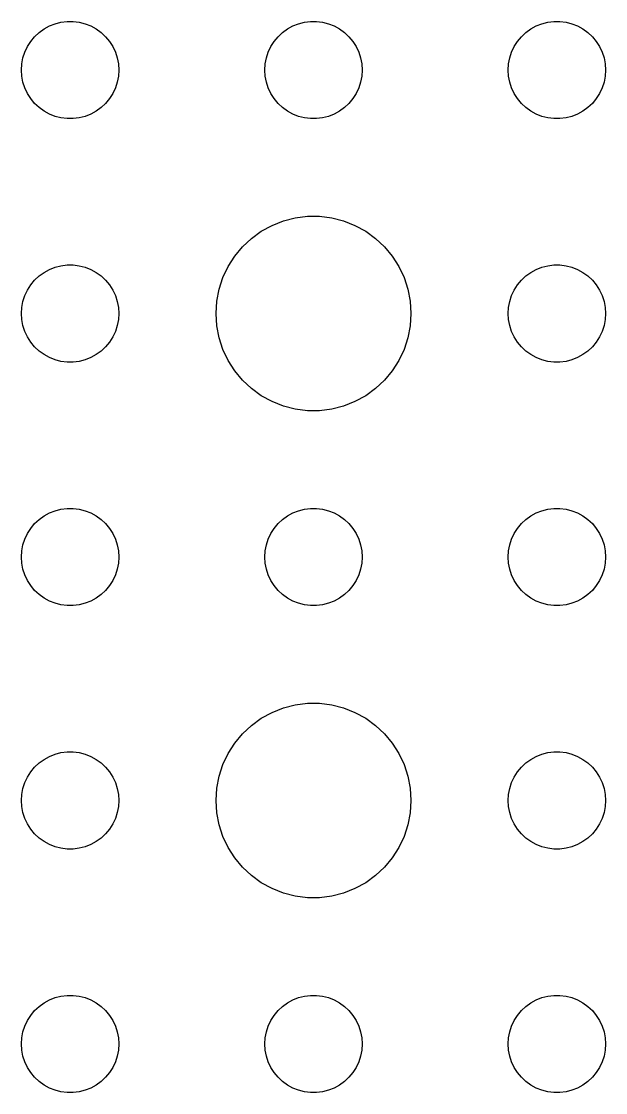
# Model space of a CAD drawing. Header units: metres. Extents: x -150 to 150, y -149 to 149.
# Drawn here: x -1.5 to 16.5, y 73.5 to 106.5 of the extents above; entities that cross this region are included whole.
import ezdxf

# ---------------------------------------------------------------- set-up
doc = ezdxf.new("R2010")
doc.units = ezdxf.units.M

msp = doc.modelspace()

# ---------------------------------------------------------------- linework, layer by layer
for p, q in [((-0.95613, 106.156), (-0.80373, 106.266)), ((-0.80373, 106.266), (-0.63866, 106.357)), ((-0.63866, 106.357), (-0.46352, 106.427)), ((-0.46352, 106.427), (-0.28107, 106.473)), ((-0.28107, 106.473), (-0.09418, 106.497)), ((-0.09418, 106.497), (0.09418, 106.497)), ((0.09418, 106.497), (0.28107, 106.473)), ((0.28107, 106.473), (0.46352, 106.427)), ((0.46352, 106.427), (0.63866, 106.357)), ((0.63866, 106.357), (0.80373, 106.266)), ((0.80373, 106.266), (0.95613, 106.156)), ((6.54385, 106.156), (6.69626, 106.266)), ((6.69626, 106.266), (6.86133, 106.357)), ((6.86133, 106.357), (7.03647, 106.427)), ((7.03647, 106.427), (7.21892, 106.473)), ((7.21892, 106.473), (7.40581, 106.497)), ((7.40581, 106.497), (7.59418, 106.497)), ((7.59418, 106.497), (7.78107, 106.473)), ((7.78107, 106.473), (7.96352, 106.427)), ((7.96352, 106.427), (8.13866, 106.357)), ((8.13866, 106.357), (8.30373, 106.266)), ((8.30373, 106.266), (8.45613, 106.156)), ((14.0439, 106.156), (14.1963, 106.266)), ((14.1963, 106.266), (14.3613, 106.357)), ((14.3613, 106.357), (14.5365, 106.427)), ((14.5365, 106.427), (14.7189, 106.473)), ((14.7189, 106.473), (14.9058, 106.497)), ((14.9058, 106.497), (15.0942, 106.497)), ((15.0942, 106.497), (15.2811, 106.473)), ((15.2811, 106.473), (15.4635, 106.427)), ((15.4635, 106.427), (15.6387, 106.357)), ((15.6387, 106.357), (15.8037, 106.266)), ((15.8037, 106.266), (15.9561, 106.156)), ((-1.21352, 105.882), (-1.09344, 106.027)), ((-1.09344, 106.027), (-0.95613, 106.156)), ((0.95613, 106.156), (1.09344, 106.027)), ((1.09344, 106.027), (1.21352, 105.882)), ((6.28647, 105.882), (6.40654, 106.027)), ((6.40654, 106.027), (6.54385, 106.156)), ((8.45613, 106.156), (8.59344, 106.027)), ((8.59344, 106.027), (8.71352, 105.882)), ((13.7865, 105.882), (13.9065, 106.027)), ((13.9065, 106.027), (14.0439, 106.156)), ((15.9561, 106.156), (16.0934, 106.027)), ((16.0934, 106.027), (16.2135, 105.882)), ((-1.39465, 105.552), (-1.31445, 105.723)), ((-1.31445, 105.723), (-1.21352, 105.882)), ((1.21352, 105.882), (1.31445, 105.723)), ((1.31445, 105.723), (1.39465, 105.552)), ((6.10533, 105.552), (6.18553, 105.723)), ((6.18553, 105.723), (6.28647, 105.882)), ((8.71352, 105.882), (8.81445, 105.723)), ((8.81445, 105.723), (8.89465, 105.552)), ((13.6053, 105.552), (13.6855, 105.723)), ((13.6855, 105.723), (13.7865, 105.882)), ((16.2135, 105.882), (16.3145, 105.723)), ((16.3145, 105.723), (16.3947, 105.552)), ((-1.48816, 105.188), (-1.45287, 105.373)), ((-1.45287, 105.373), (-1.39465, 105.552)), ((1.39465, 105.552), (1.45287, 105.373)), ((1.45287, 105.373), (1.48816, 105.188)), ((6.01183, 105.188), (6.04712, 105.373)), ((6.04712, 105.373), (6.10533, 105.552)), ((8.89465, 105.552), (8.95287, 105.373)), ((8.95287, 105.373), (8.98816, 105.188)), ((13.5118, 105.188), (13.5471, 105.373)), ((13.5471, 105.373), (13.6053, 105.552)), ((16.3947, 105.552), (16.4529, 105.373)), ((16.4529, 105.373), (16.4882, 105.188)), ((-1.5, 105), (-1.48816, 105.188)), ((-1.48816, 104.812), (-1.5, 105)), ((1.48816, 105.188), (1.5, 105)), ((1.5, 105), (1.48816, 104.812)), ((6, 105), (6.01183, 105.188)), ((6.01183, 104.812), (6, 105)), ((8.98816, 105.188), (9, 105)), ((9, 105), (8.98816, 104.812)), ((13.5, 105), (13.5118, 105.188)), ((13.5118, 104.812), (13.5, 105)), ((16.4882, 105.188), (16.5, 105)), ((16.5, 105), (16.4882, 104.812)), ((-1.45287, 104.627), (-1.48816, 104.812)), ((-1.39465, 104.448), (-1.45287, 104.627)), ((1.45287, 104.627), (1.39465, 104.448)), ((1.48816, 104.812), (1.45287, 104.627)), ((6.04712, 104.627), (6.01183, 104.812)), ((6.10533, 104.448), (6.04712, 104.627)), ((8.95287, 104.627), (8.89465, 104.448)), ((8.98816, 104.812), (8.95287, 104.627)), ((13.5471, 104.627), (13.5118, 104.812)), ((13.6053, 104.448), (13.5471, 104.627)), ((16.4529, 104.627), (16.3947, 104.448)), ((16.4882, 104.812), (16.4529, 104.627)), ((-1.31445, 104.277), (-1.39465, 104.448)), ((-1.21352, 104.118), (-1.31445, 104.277)), ((1.31445, 104.277), (1.21352, 104.118)), ((1.39465, 104.448), (1.31445, 104.277)), ((6.18553, 104.277), (6.10533, 104.448)), ((6.28647, 104.118), (6.18553, 104.277)), ((8.81445, 104.277), (8.71352, 104.118)), ((8.89465, 104.448), (8.81445, 104.277)), ((13.6855, 104.277), (13.6053, 104.448)), ((13.7865, 104.118), (13.6855, 104.277)), ((16.3145, 104.277), (16.2135, 104.118)), ((16.3947, 104.448), (16.3145, 104.277)), ((-1.09344, 103.973), (-1.21352, 104.118)), ((-0.95613, 103.844), (-1.09344, 103.973)), ((1.09344, 103.973), (0.95613, 103.844)), ((1.21352, 104.118), (1.09344, 103.973)), ((6.40654, 103.973), (6.28647, 104.118)), ((6.54385, 103.844), (6.40654, 103.973)), ((8.59344, 103.973), (8.45613, 103.844)), ((8.71352, 104.118), (8.59344, 103.973)), ((13.9065, 103.973), (13.7865, 104.118)), ((14.0439, 103.844), (13.9065, 103.973)), ((16.0934, 103.973), (15.9561, 103.844)), ((16.2135, 104.118), (16.0934, 103.973)), ((-0.80373, 103.734), (-0.95613, 103.844)), ((-0.63866, 103.643), (-0.80373, 103.734)), ((-0.46352, 103.573), (-0.63866, 103.643)), ((0.63866, 103.643), (0.46352, 103.573)), ((0.80373, 103.734), (0.63866, 103.643)), ((0.95613, 103.844), (0.80373, 103.734)), ((6.69626, 103.734), (6.54385, 103.844)), ((6.86133, 103.643), (6.69626, 103.734)), ((7.03647, 103.573), (6.86133, 103.643)), ((8.13866, 103.643), (7.96352, 103.573)), ((8.30373, 103.734), (8.13866, 103.643)), ((8.45613, 103.844), (8.30373, 103.734)), ((14.1963, 103.734), (14.0439, 103.844)), ((14.3613, 103.643), (14.1963, 103.734)), ((14.5365, 103.573), (14.3613, 103.643)), ((15.6387, 103.643), (15.4635, 103.573)), ((15.8037, 103.734), (15.6387, 103.643)), ((15.9561, 103.844), (15.8037, 103.734)), ((-0.28107, 103.527), (-0.46352, 103.573)), ((-0.09418, 103.503), (-0.28107, 103.527)), ((0.09418, 103.503), (-0.09418, 103.503)), ((0.28107, 103.527), (0.09418, 103.503)), ((0.46352, 103.573), (0.28107, 103.527)), ((7.21892, 103.527), (7.03647, 103.573)), ((7.40581, 103.503), (7.21892, 103.527)), ((7.59418, 103.503), (7.40581, 103.503)), ((7.78107, 103.527), (7.59418, 103.503)), ((7.96352, 103.573), (7.78107, 103.527)), ((14.7189, 103.527), (14.5365, 103.573)), ((14.9058, 103.503), (14.7189, 103.527)), ((15.0942, 103.503), (14.9058, 103.503)), ((15.2811, 103.527), (15.0942, 103.503)), ((15.4635, 103.573), (15.2811, 103.527)), ((6.22266, 100.214), (6.57294, 100.353)), ((6.57294, 100.353), (6.93785, 100.447)), ((6.93785, 100.447), (7.31161, 100.494)), ((7.31161, 100.494), (7.68837, 100.494)), ((7.68837, 100.494), (8.06213, 100.447)), ((8.06213, 100.447), (8.42705, 100.353)), ((8.42705, 100.353), (8.77733, 100.214)), ((5.58772, 99.8115), (5.89252, 100.033)), ((5.89252, 100.033), (6.22266, 100.214)), ((8.77733, 100.214), (9.10747, 100.033)), ((9.10747, 100.033), (9.41226, 99.8115)), ((5.31308, 99.5536), (5.58772, 99.8115)), ((9.41226, 99.8115), (9.6869, 99.5536)), ((5.07294, 99.2634), (5.31308, 99.5536)), ((9.6869, 99.5536), (9.92705, 99.2634)), ((-0.28107, 98.9734), (-0.09418, 98.997)), ((-0.09418, 98.997), (0.09418, 98.997)), ((0.09418, 98.997), (0.28107, 98.9734)), ((4.87108, 98.9453), (5.07294, 99.2634)), ((9.92705, 99.2634), (10.1289, 98.9453)), ((14.7189, 98.9734), (14.9058, 98.997)), ((14.9058, 98.997), (15.0942, 98.997)), ((15.0942, 98.997), (15.2811, 98.9734)), ((-1.09344, 98.5268), (-0.95613, 98.6558)), ((-0.95613, 98.6558), (-0.80373, 98.7665)), ((-0.80373, 98.7665), (-0.63866, 98.8572)), ((-0.63866, 98.8572), (-0.46352, 98.9266)), ((-0.46352, 98.9266), (-0.28107, 98.9734)), ((0.28107, 98.9734), (0.46352, 98.9266)), ((0.46352, 98.9266), (0.63866, 98.8572)), ((0.63866, 98.8572), (0.80373, 98.7665)), ((0.80373, 98.7665), (0.95613, 98.6558)), ((0.95613, 98.6558), (1.09344, 98.5268)), ((4.71066, 98.6044), (4.87108, 98.9453)), ((10.1289, 98.9453), (10.2893, 98.6044)), ((13.9065, 98.5268), (14.0439, 98.6558)), ((14.0439, 98.6558), (14.1963, 98.7665)), ((14.1963, 98.7665), (14.3613, 98.8572)), ((14.3613, 98.8572), (14.5365, 98.9266)), ((14.5365, 98.9266), (14.7189, 98.9734)), ((15.2811, 98.9734), (15.4635, 98.9266)), ((15.4635, 98.9266), (15.6387, 98.8572)), ((15.6387, 98.8572), (15.8037, 98.7665)), ((15.8037, 98.7665), (15.9561, 98.6558)), ((15.9561, 98.6558), (16.0934, 98.5268)), ((-1.31445, 98.2226), (-1.21352, 98.3817)), ((-1.21352, 98.3817), (-1.09344, 98.5268)), ((1.09344, 98.5268), (1.21352, 98.3817)), ((1.21352, 98.3817), (1.31445, 98.2226)), ((4.59424, 98.2461), (4.71066, 98.6044)), ((10.2893, 98.6044), (10.4057, 98.2461)), ((13.6855, 98.2226), (13.7865, 98.3817)), ((13.7865, 98.3817), (13.9065, 98.5268)), ((16.0934, 98.5268), (16.2135, 98.3817)), ((16.2135, 98.3817), (16.3145, 98.2226)), ((-1.45287, 97.873), (-1.39465, 98.0522)), ((-1.39465, 98.0522), (-1.31445, 98.2226)), ((1.31445, 98.2226), (1.39465, 98.0522)), ((1.39465, 98.0522), (1.45287, 97.873)), ((4.52365, 97.876), (4.59424, 98.2461)), ((10.4057, 98.2461), (10.4763, 97.876)), ((13.5471, 97.873), (13.6053, 98.0522)), ((13.6053, 98.0522), (13.6855, 98.2226)), ((16.3145, 98.2226), (16.3947, 98.0522)), ((16.3947, 98.0522), (16.4529, 97.873)), ((-1.5, 97.5), (-1.48816, 97.688)), ((-1.48816, 97.688), (-1.45287, 97.873)), ((1.45287, 97.873), (1.48816, 97.688)), ((1.48816, 97.688), (1.5, 97.5)), ((4.5, 97.5), (4.52365, 97.876)), ((10.4763, 97.876), (10.5, 97.5)), ((13.5, 97.5), (13.5118, 97.688)), ((13.5118, 97.688), (13.5471, 97.873)), ((16.4529, 97.873), (16.4882, 97.688)), ((16.4882, 97.688), (16.5, 97.5)), ((-1.48816, 97.312), (-1.5, 97.5)), ((1.5, 97.5), (1.48816, 97.312)), ((4.52365, 97.124), (4.5, 97.5)), ((10.5, 97.5), (10.4763, 97.124)), ((13.5118, 97.312), (13.5, 97.5)), ((16.5, 97.5), (16.4882, 97.312)), ((-1.45287, 97.127), (-1.48816, 97.312)), ((-1.39465, 96.9478), (-1.45287, 97.127)), ((1.45287, 97.127), (1.39465, 96.9478)), ((1.48816, 97.312), (1.45287, 97.127)), ((4.59424, 96.7539), (4.52365, 97.124)), ((10.4763, 97.124), (10.4057, 96.7539)), ((13.5471, 97.127), (13.5118, 97.312)), ((13.6053, 96.9478), (13.5471, 97.127)), ((16.4529, 97.127), (16.3947, 96.9478)), ((16.4882, 97.312), (16.4529, 97.127)), ((-1.31445, 96.7774), (-1.39465, 96.9478)), ((-1.21352, 96.6183), (-1.31445, 96.7774)), ((1.31445, 96.7774), (1.21352, 96.6183)), ((1.39465, 96.9478), (1.31445, 96.7774)), ((4.71066, 96.3956), (4.59424, 96.7539)), ((10.4057, 96.7539), (10.2893, 96.3956)), ((13.6855, 96.7774), (13.6053, 96.9478)), ((13.7865, 96.6183), (13.6855, 96.7774)), ((16.3145, 96.7774), (16.2135, 96.6183)), ((16.3947, 96.9478), (16.3145, 96.7774)), ((-1.09344, 96.4732), (-1.21352, 96.6183)), ((-0.95613, 96.3442), (-1.09344, 96.4732)), ((-0.80373, 96.2335), (-0.95613, 96.3442)), ((0.95613, 96.3442), (0.80373, 96.2335)), ((1.09344, 96.4732), (0.95613, 96.3442)), ((1.21352, 96.6183), (1.09344, 96.4732)), ((4.87108, 96.0547), (4.71066, 96.3956)), ((10.2893, 96.3956), (10.1289, 96.0547)), ((13.9065, 96.4732), (13.7865, 96.6183)), ((14.0439, 96.3442), (13.9065, 96.4732)), ((14.1963, 96.2335), (14.0439, 96.3442)), ((15.9561, 96.3442), (15.8037, 96.2335)), ((16.0934, 96.4732), (15.9561, 96.3442)), ((16.2135, 96.6183), (16.0934, 96.4732)), ((-0.63866, 96.1428), (-0.80373, 96.2335)), ((-0.46352, 96.0734), (-0.63866, 96.1428)), ((-0.28107, 96.0266), (-0.46352, 96.0734)), ((-0.09418, 96.003), (-0.28107, 96.0266)), ((0.28107, 96.0266), (0.09418, 96.003)), ((0.46352, 96.0734), (0.28107, 96.0266)), ((0.63866, 96.1428), (0.46352, 96.0734)), ((0.80373, 96.2335), (0.63866, 96.1428)), ((5.07294, 95.7366), (4.87108, 96.0547)), ((10.1289, 96.0547), (9.92705, 95.7366)), ((14.3613, 96.1428), (14.1963, 96.2335)), ((14.5365, 96.0734), (14.3613, 96.1428)), ((14.7189, 96.0266), (14.5365, 96.0734)), ((14.9058, 96.003), (14.7189, 96.0266)), ((15.2811, 96.0266), (15.0942, 96.003)), ((15.4635, 96.0734), (15.2811, 96.0266)), ((15.6387, 96.1428), (15.4635, 96.0734)), ((15.8037, 96.2335), (15.6387, 96.1428)), ((0.09418, 96.003), (-0.09418, 96.003)), ((5.31308, 95.4464), (5.07294, 95.7366)), ((9.92705, 95.7366), (9.6869, 95.4464)), ((15.0942, 96.003), (14.9058, 96.003)), ((5.58772, 95.1885), (5.31308, 95.4464)), ((9.6869, 95.4464), (9.41226, 95.1885)), ((5.89252, 94.967), (5.58772, 95.1885)), ((9.41226, 95.1885), (9.10747, 94.967)), ((6.22266, 94.7855), (5.89252, 94.967)), ((6.57294, 94.6468), (6.22266, 94.7855)), ((8.77733, 94.7855), (8.42705, 94.6468)), ((9.10747, 94.967), (8.77733, 94.7855)), ((6.93785, 94.5531), (6.57294, 94.6468)), ((7.31161, 94.5059), (6.93785, 94.5531)), ((7.68837, 94.5059), (7.31161, 94.5059)), ((8.06213, 94.5531), (7.68837, 94.5059)), ((8.42705, 94.6468), (8.06213, 94.5531)), ((-0.63866, 91.3572), (-0.46352, 91.4266)), ((-0.46352, 91.4266), (-0.28107, 91.4734)), ((-0.28107, 91.4734), (-0.09418, 91.497)), ((-0.09418, 91.497), (0.09418, 91.497)), ((0.09418, 91.497), (0.28107, 91.4734)), ((0.28107, 91.4734), (0.46352, 91.4266)), ((0.46352, 91.4266), (0.63866, 91.3572)), ((6.86133, 91.3572), (7.03647, 91.4266)), ((7.03647, 91.4266), (7.21892, 91.4734)), ((7.21892, 91.4734), (7.40581, 91.497)), ((7.40581, 91.497), (7.59418, 91.497)), ((7.59418, 91.497), (7.78107, 91.4734)), ((7.78107, 91.4734), (7.96352, 91.4266)), ((7.96352, 91.4266), (8.13866, 91.3572)), ((14.3613, 91.3572), (14.5365, 91.4266)), ((14.5365, 91.4266), (14.7189, 91.4734)), ((14.7189, 91.4734), (14.9058, 91.497)), ((14.9058, 91.497), (15.0942, 91.497)), ((15.0942, 91.497), (15.2811, 91.4734)), ((15.2811, 91.4734), (15.4635, 91.4266)), ((15.4635, 91.4266), (15.6387, 91.3572)), ((-1.09344, 91.0268), (-0.95613, 91.1558)), ((-0.95613, 91.1558), (-0.80373, 91.2665)), ((-0.80373, 91.2665), (-0.63866, 91.3572)), ((0.63866, 91.3572), (0.80373, 91.2665)), ((0.80373, 91.2665), (0.95613, 91.1558)), ((0.95613, 91.1558), (1.09344, 91.0268)), ((6.40654, 91.0268), (6.54385, 91.1558)), ((6.54385, 91.1558), (6.69626, 91.2665)), ((6.69626, 91.2665), (6.86133, 91.3572)), ((8.13866, 91.3572), (8.30373, 91.2665)), ((8.30373, 91.2665), (8.45613, 91.1558)), ((8.45613, 91.1558), (8.59344, 91.0268)), ((13.9065, 91.0268), (14.0439, 91.1558)), ((14.0439, 91.1558), (14.1963, 91.2665)), ((14.1963, 91.2665), (14.3613, 91.3572)), ((15.6387, 91.3572), (15.8037, 91.2665)), ((15.8037, 91.2665), (15.9561, 91.1558)), ((15.9561, 91.1558), (16.0934, 91.0268)), ((-1.31445, 90.7226), (-1.21352, 90.8817)), ((-1.21352, 90.8817), (-1.09344, 91.0268)), ((1.09344, 91.0268), (1.21352, 90.8817)), ((1.21352, 90.8817), (1.31445, 90.7226)), ((6.18553, 90.7226), (6.28647, 90.8817)), ((6.28647, 90.8817), (6.40654, 91.0268)), ((8.59344, 91.0268), (8.71352, 90.8817)), ((8.71352, 90.8817), (8.81445, 90.7226)), ((13.6855, 90.7226), (13.7865, 90.8817)), ((13.7865, 90.8817), (13.9065, 91.0268)), ((16.0934, 91.0268), (16.2135, 90.8817)), ((16.2135, 90.8817), (16.3145, 90.7226)), ((-1.45287, 90.373), (-1.39465, 90.5522)), ((-1.39465, 90.5522), (-1.31445, 90.7226)), ((1.31445, 90.7226), (1.39465, 90.5522)), ((1.39465, 90.5522), (1.45287, 90.373)), ((6.04712, 90.373), (6.10533, 90.5522)), ((6.10533, 90.5522), (6.18553, 90.7226)), ((8.81445, 90.7226), (8.89465, 90.5522)), ((8.89465, 90.5522), (8.95287, 90.373)), ((13.5471, 90.373), (13.6053, 90.5522)), ((13.6053, 90.5522), (13.6855, 90.7226)), ((16.3145, 90.7226), (16.3947, 90.5522)), ((16.3947, 90.5522), (16.4529, 90.373)), ((-1.5, 90), (-1.48816, 90.188)), ((-1.48816, 90.188), (-1.45287, 90.373)), ((1.45287, 90.373), (1.48816, 90.188)), ((1.48816, 90.188), (1.5, 90)), ((6, 90), (6.01183, 90.188)), ((6.01183, 90.188), (6.04712, 90.373)), ((8.95287, 90.373), (8.98816, 90.188)), ((8.98816, 90.188), (9, 90)), ((13.5, 90), (13.5118, 90.188)), ((13.5118, 90.188), (13.5471, 90.373)), ((16.4529, 90.373), (16.4882, 90.188)), ((16.4882, 90.188), (16.5, 90)), ((-1.48816, 89.812), (-1.5, 90)), ((-1.45287, 89.627), (-1.48816, 89.812)), ((1.48816, 89.812), (1.45287, 89.627)), ((1.5, 90), (1.48816, 89.812)), ((6.01183, 89.812), (6, 90)), ((6.04712, 89.627), (6.01183, 89.812)), ((8.98816, 89.812), (8.95287, 89.627)), ((9, 90), (8.98816, 89.812)), ((13.5118, 89.812), (13.5, 90)), ((13.5471, 89.627), (13.5118, 89.812)), ((16.4882, 89.812), (16.4529, 89.627)), ((16.5, 90), (16.4882, 89.812)), ((-1.39465, 89.4478), (-1.45287, 89.627)), ((-1.31445, 89.2774), (-1.39465, 89.4478)), ((1.39465, 89.4478), (1.31445, 89.2774)), ((1.45287, 89.627), (1.39465, 89.4478)), ((6.10533, 89.4478), (6.04712, 89.627)), ((6.18553, 89.2774), (6.10533, 89.4478)), ((8.89465, 89.4478), (8.81445, 89.2774)), ((8.95287, 89.627), (8.89465, 89.4478)), ((13.6053, 89.4478), (13.5471, 89.627)), ((13.6855, 89.2774), (13.6053, 89.4478)), ((16.3947, 89.4478), (16.3145, 89.2774)), ((16.4529, 89.627), (16.3947, 89.4478)), ((-1.21352, 89.1183), (-1.31445, 89.2774)), ((-1.09344, 88.9732), (-1.21352, 89.1183)), ((1.21352, 89.1183), (1.09344, 88.9732)), ((1.31445, 89.2774), (1.21352, 89.1183)), ((6.28647, 89.1183), (6.18553, 89.2774)), ((6.40654, 88.9732), (6.28647, 89.1183)), ((8.71352, 89.1183), (8.59344, 88.9732)), ((8.81445, 89.2774), (8.71352, 89.1183)), ((13.7865, 89.1183), (13.6855, 89.2774)), ((13.9065, 88.9732), (13.7865, 89.1183)), ((16.2135, 89.1183), (16.0934, 88.9732)), ((16.3145, 89.2774), (16.2135, 89.1183)), ((-0.95613, 88.8442), (-1.09344, 88.9732)), ((-0.80373, 88.7335), (-0.95613, 88.8442)), ((0.95613, 88.8442), (0.80373, 88.7335)), ((1.09344, 88.9732), (0.95613, 88.8442)), ((6.54385, 88.8442), (6.40654, 88.9732)), ((6.69626, 88.7335), (6.54385, 88.8442)), ((8.45613, 88.8442), (8.30373, 88.7335)), ((8.59344, 88.9732), (8.45613, 88.8442)), ((14.0439, 88.8442), (13.9065, 88.9732)), ((14.1963, 88.7335), (14.0439, 88.8442)), ((15.9561, 88.8442), (15.8037, 88.7335)), ((16.0934, 88.9732), (15.9561, 88.8442)), ((-0.63866, 88.6428), (-0.80373, 88.7335)), ((-0.46352, 88.5734), (-0.63866, 88.6428)), ((-0.28107, 88.5266), (-0.46352, 88.5734)), ((-0.09418, 88.503), (-0.28107, 88.5266)), ((0.09418, 88.503), (-0.09418, 88.503)), ((0.28107, 88.5266), (0.09418, 88.503)), ((0.46352, 88.5734), (0.28107, 88.5266)), ((0.63866, 88.6428), (0.46352, 88.5734)), ((0.80373, 88.7335), (0.63866, 88.6428)), ((6.86133, 88.6428), (6.69626, 88.7335)), ((7.03647, 88.5734), (6.86133, 88.6428)), ((7.21892, 88.5266), (7.03647, 88.5734)), ((7.40581, 88.503), (7.21892, 88.5266)), ((7.59418, 88.503), (7.40581, 88.503)), ((7.78107, 88.5266), (7.59418, 88.503)), ((7.96352, 88.5734), (7.78107, 88.5266)), ((8.13866, 88.6428), (7.96352, 88.5734)), ((8.30373, 88.7335), (8.13866, 88.6428)), ((14.3613, 88.6428), (14.1963, 88.7335)), ((14.5365, 88.5734), (14.3613, 88.6428)), ((14.7189, 88.5266), (14.5365, 88.5734)), ((14.9058, 88.503), (14.7189, 88.5266)), ((15.0942, 88.503), (14.9058, 88.503)), ((15.2811, 88.5266), (15.0942, 88.503)), ((15.4635, 88.5734), (15.2811, 88.5266)), ((15.6387, 88.6428), (15.4635, 88.5734)), ((15.8037, 88.7335), (15.6387, 88.6428)), ((6.93785, 85.4469), (7.31161, 85.4941)), ((7.31161, 85.4941), (7.68837, 85.4941)), ((7.68837, 85.4941), (8.06213, 85.4469)), ((5.89252, 85.033), (6.22266, 85.2145)), ((6.22266, 85.2145), (6.57294, 85.3532)), ((6.57294, 85.3532), (6.93785, 85.4469)), ((8.06213, 85.4469), (8.42705, 85.3532)), ((8.42705, 85.3532), (8.77733, 85.2145)), ((8.77733, 85.2145), (9.10747, 85.033)), ((5.31308, 84.5536), (5.58772, 84.8115)), ((5.58772, 84.8115), (5.89252, 85.033)), ((9.10747, 85.033), (9.41226, 84.8115)), ((9.41226, 84.8115), (9.6869, 84.5536)), ((5.07294, 84.2634), (5.31308, 84.5536)), ((9.6869, 84.5536), (9.92705, 84.2634)), ((4.87108, 83.9453), (5.07294, 84.2634)), ((9.92705, 84.2634), (10.1289, 83.9453)), ((-0.80373, 83.7665), (-0.63866, 83.8572)), ((-0.63866, 83.8572), (-0.46352, 83.9266)), ((-0.46352, 83.9266), (-0.28107, 83.9734)), ((-0.28107, 83.9734), (-0.09418, 83.997)), ((-0.09418, 83.997), (0.09418, 83.997)), ((0.09418, 83.997), (0.28107, 83.9734)), ((0.28107, 83.9734), (0.46352, 83.9266)), ((0.46352, 83.9266), (0.63866, 83.8572)), ((0.63866, 83.8572), (0.80373, 83.7665)), ((4.71066, 83.6044), (4.87108, 83.9453)), ((10.1289, 83.9453), (10.2893, 83.6044)), ((14.1963, 83.7665), (14.3613, 83.8572)), ((14.3613, 83.8572), (14.5365, 83.9266)), ((14.5365, 83.9266), (14.7189, 83.9734)), ((14.7189, 83.9734), (14.9058, 83.997)), ((14.9058, 83.997), (15.0942, 83.997)), ((15.0942, 83.997), (15.2811, 83.9734)), ((15.2811, 83.9734), (15.4635, 83.9266)), ((15.4635, 83.9266), (15.6387, 83.8572)), ((15.6387, 83.8572), (15.8037, 83.7665)), ((-1.21352, 83.3817), (-1.09344, 83.5268)), ((-1.09344, 83.5268), (-0.95613, 83.6558)), ((-0.95613, 83.6558), (-0.80373, 83.7665)), ((0.80373, 83.7665), (0.95613, 83.6558)), ((0.95613, 83.6558), (1.09344, 83.5268)), ((1.09344, 83.5268), (1.21352, 83.3817)), ((4.59424, 83.2461), (4.71066, 83.6044)), ((10.2893, 83.6044), (10.4057, 83.2461)), ((13.7865, 83.3817), (13.9065, 83.5268)), ((13.9065, 83.5268), (14.0439, 83.6558)), ((14.0439, 83.6558), (14.1963, 83.7665)), ((15.8037, 83.7665), (15.9561, 83.6558)), ((15.9561, 83.6558), (16.0934, 83.5268)), ((16.0934, 83.5268), (16.2135, 83.3817)), ((-1.39465, 83.0522), (-1.31445, 83.2226)), ((-1.31445, 83.2226), (-1.21352, 83.3817)), ((1.21352, 83.3817), (1.31445, 83.2226)), ((1.31445, 83.2226), (1.39465, 83.0522)), ((4.52365, 82.876), (4.59424, 83.2461)), ((10.4057, 83.2461), (10.4763, 82.876)), ((13.6053, 83.0522), (13.6855, 83.2226)), ((13.6855, 83.2226), (13.7865, 83.3817)), ((16.2135, 83.3817), (16.3145, 83.2226)), ((16.3145, 83.2226), (16.3947, 83.0522)), ((-1.48816, 82.688), (-1.45287, 82.873)), ((-1.45287, 82.873), (-1.39465, 83.0522)), ((1.39465, 83.0522), (1.45287, 82.873)), ((1.45287, 82.873), (1.48816, 82.688)), ((4.5, 82.5), (4.52365, 82.876)), ((10.4763, 82.876), (10.5, 82.5)), ((13.5118, 82.688), (13.5471, 82.873)), ((13.5471, 82.873), (13.6053, 83.0522)), ((16.3947, 83.0522), (16.4529, 82.873)), ((16.4529, 82.873), (16.4882, 82.688)), ((-1.5, 82.5), (-1.48816, 82.688)), ((-1.48816, 82.312), (-1.5, 82.5)), ((1.48816, 82.688), (1.5, 82.5)), ((1.5, 82.5), (1.48816, 82.312)), ((4.52365, 82.124), (4.5, 82.5)), ((10.5, 82.5), (10.4763, 82.124)), ((13.5, 82.5), (13.5118, 82.688)), ((13.5118, 82.312), (13.5, 82.5)), ((16.4882, 82.688), (16.5, 82.5)), ((16.5, 82.5), (16.4882, 82.312)), ((-1.45287, 82.127), (-1.48816, 82.312)), ((1.48816, 82.312), (1.45287, 82.127)), ((13.5471, 82.127), (13.5118, 82.312)), ((16.4882, 82.312), (16.4529, 82.127)), ((-1.39465, 81.9478), (-1.45287, 82.127)), ((-1.31445, 81.7774), (-1.39465, 81.9478)), ((1.39465, 81.9478), (1.31445, 81.7774)), ((1.45287, 82.127), (1.39465, 81.9478)), ((4.59424, 81.7539), (4.52365, 82.124)), ((10.4763, 82.124), (10.4057, 81.7539)), ((13.6053, 81.9478), (13.5471, 82.127)), ((13.6855, 81.7774), (13.6053, 81.9478)), ((16.3947, 81.9478), (16.3145, 81.7774)), ((16.4529, 82.127), (16.3947, 81.9478)), ((-1.21352, 81.6183), (-1.31445, 81.7774)), ((-1.09344, 81.4732), (-1.21352, 81.6183)), ((1.21352, 81.6183), (1.09344, 81.4732)), ((1.31445, 81.7774), (1.21352, 81.6183)), ((4.71066, 81.3956), (4.59424, 81.7539)), ((10.4057, 81.7539), (10.2893, 81.3956)), ((13.7865, 81.6183), (13.6855, 81.7774)), ((13.9065, 81.4732), (13.7865, 81.6183)), ((16.2135, 81.6183), (16.0934, 81.4732)), ((16.3145, 81.7774), (16.2135, 81.6183)), ((-0.95613, 81.3442), (-1.09344, 81.4732)), ((-0.80373, 81.2335), (-0.95613, 81.3442)), ((-0.63866, 81.1428), (-0.80373, 81.2335)), ((0.80373, 81.2335), (0.63866, 81.1428)), ((0.95613, 81.3442), (0.80373, 81.2335)), ((1.09344, 81.4732), (0.95613, 81.3442)), ((4.87108, 81.0547), (4.71066, 81.3956)), ((10.2893, 81.3956), (10.1289, 81.0547)), ((14.0439, 81.3442), (13.9065, 81.4732)), ((14.1963, 81.2335), (14.0439, 81.3442)), ((14.3613, 81.1428), (14.1963, 81.2335)), ((15.8037, 81.2335), (15.6387, 81.1428)), ((15.9561, 81.3442), (15.8037, 81.2335)), ((16.0934, 81.4732), (15.9561, 81.3442)), ((-0.46352, 81.0734), (-0.63866, 81.1428)), ((-0.28107, 81.0266), (-0.46352, 81.0734)), ((-0.09418, 81.003), (-0.28107, 81.0266)), ((0.09418, 81.003), (-0.09418, 81.003)), ((0.28107, 81.0266), (0.09418, 81.003)), ((0.46352, 81.0734), (0.28107, 81.0266)), ((0.63866, 81.1428), (0.46352, 81.0734)), ((5.07294, 80.7366), (4.87108, 81.0547)), ((10.1289, 81.0547), (9.92705, 80.7366)), ((14.5365, 81.0734), (14.3613, 81.1428)), ((14.7189, 81.0266), (14.5365, 81.0734)), ((14.9058, 81.003), (14.7189, 81.0266)), ((15.0942, 81.003), (14.9058, 81.003)), ((15.2811, 81.0266), (15.0942, 81.003)), ((15.4635, 81.0734), (15.2811, 81.0266)), ((15.6387, 81.1428), (15.4635, 81.0734)), ((5.31308, 80.4464), (5.07294, 80.7366)), ((9.92705, 80.7366), (9.6869, 80.4464)), ((5.58772, 80.1885), (5.31308, 80.4464)), ((5.89252, 79.967), (5.58772, 80.1885)), ((9.41226, 80.1885), (9.10747, 79.967)), ((9.6869, 80.4464), (9.41226, 80.1885)), ((6.22266, 79.7855), (5.89252, 79.967)), ((9.10747, 79.967), (8.77733, 79.7855)), ((6.57294, 79.6468), (6.22266, 79.7855)), ((6.93785, 79.5531), (6.57294, 79.6468)), ((7.31161, 79.5059), (6.93785, 79.5531)), ((8.06213, 79.5531), (7.68837, 79.5059)), ((8.42705, 79.6468), (8.06213, 79.5531)), ((8.77733, 79.7855), (8.42705, 79.6468)), ((7.68837, 79.5059), (7.31161, 79.5059)), ((-0.95613, 76.1558), (-0.80373, 76.2665)), ((-0.80373, 76.2665), (-0.63866, 76.3572)), ((-0.63866, 76.3572), (-0.46352, 76.4266)), ((-0.46352, 76.4266), (-0.28107, 76.4734)), ((-0.28107, 76.4734), (-0.09418, 76.497)), ((-0.09418, 76.497), (0.09418, 76.497)), ((0.09418, 76.497), (0.28107, 76.4734)), ((0.28107, 76.4734), (0.46352, 76.4266)), ((0.46352, 76.4266), (0.63866, 76.3572)), ((0.63866, 76.3572), (0.80373, 76.2665)), ((0.80373, 76.2665), (0.95613, 76.1558)), ((6.54385, 76.1558), (6.69626, 76.2665)), ((6.69626, 76.2665), (6.86133, 76.3572)), ((6.86133, 76.3572), (7.03647, 76.4266)), ((7.03647, 76.4266), (7.21892, 76.4734)), ((7.21892, 76.4734), (7.40581, 76.497)), ((7.40581, 76.497), (7.59418, 76.497)), ((7.59418, 76.497), (7.78107, 76.4734)), ((7.78107, 76.4734), (7.96352, 76.4266)), ((7.96352, 76.4266), (8.13866, 76.3572)), ((8.13866, 76.3572), (8.30373, 76.2665)), ((8.30373, 76.2665), (8.45613, 76.1558)), ((14.0439, 76.1558), (14.1963, 76.2665)), ((14.1963, 76.2665), (14.3613, 76.3572)), ((14.3613, 76.3572), (14.5365, 76.4266)), ((14.5365, 76.4266), (14.7189, 76.4734)), ((14.7189, 76.4734), (14.9058, 76.497)), ((14.9058, 76.497), (15.0942, 76.497)), ((15.0942, 76.497), (15.2811, 76.4734)), ((15.2811, 76.4734), (15.4635, 76.4266)), ((15.4635, 76.4266), (15.6387, 76.3572)), ((15.6387, 76.3572), (15.8037, 76.2665)), ((15.8037, 76.2665), (15.9561, 76.1558)), ((-1.21352, 75.8817), (-1.09344, 76.0268)), ((-1.09344, 76.0268), (-0.95613, 76.1558)), ((0.95613, 76.1558), (1.09344, 76.0268)), ((1.09344, 76.0268), (1.21352, 75.8817)), ((6.28647, 75.8817), (6.40654, 76.0268)), ((6.40654, 76.0268), (6.54385, 76.1558)), ((8.45613, 76.1558), (8.59344, 76.0268)), ((8.59344, 76.0268), (8.71352, 75.8817)), ((13.7865, 75.8817), (13.9065, 76.0268)), ((13.9065, 76.0268), (14.0439, 76.1558)), ((15.9561, 76.1558), (16.0934, 76.0268)), ((16.0934, 76.0268), (16.2135, 75.8817)), ((-1.39465, 75.5522), (-1.31445, 75.7226)), ((-1.31445, 75.7226), (-1.21352, 75.8817)), ((1.21352, 75.8817), (1.31445, 75.7226)), ((1.31445, 75.7226), (1.39465, 75.5522)), ((6.10533, 75.5522), (6.18553, 75.7226)), ((6.18553, 75.7226), (6.28647, 75.8817)), ((8.71352, 75.8817), (8.81445, 75.7226)), ((8.81445, 75.7226), (8.89465, 75.5522)), ((13.6053, 75.5522), (13.6855, 75.7226)), ((13.6855, 75.7226), (13.7865, 75.8817)), ((16.2135, 75.8817), (16.3145, 75.7226)), ((16.3145, 75.7226), (16.3947, 75.5522)), ((-1.48816, 75.188), (-1.45287, 75.373)), ((-1.45287, 75.373), (-1.39465, 75.5522)), ((1.39465, 75.5522), (1.45287, 75.373)), ((1.45287, 75.373), (1.48816, 75.188)), ((6.01183, 75.188), (6.04712, 75.373)), ((6.04712, 75.373), (6.10533, 75.5522)), ((8.89465, 75.5522), (8.95287, 75.373)), ((8.95287, 75.373), (8.98816, 75.188)), ((13.5118, 75.188), (13.5471, 75.373)), ((13.5471, 75.373), (13.6053, 75.5522)), ((16.3947, 75.5522), (16.4529, 75.373)), ((16.4529, 75.373), (16.4882, 75.188)), ((-1.5, 75), (-1.48816, 75.188)), ((-1.48816, 74.812), (-1.5, 75)), ((1.48816, 75.188), (1.5, 75)), ((1.5, 75), (1.48816, 74.812)), ((6, 75), (6.01183, 75.188)), ((6.01183, 74.812), (6, 75)), ((8.98816, 75.188), (9, 75)), ((9, 75), (8.98816, 74.812)), ((13.5, 75), (13.5118, 75.188)), ((13.5118, 74.812), (13.5, 75)), ((16.4882, 75.188), (16.5, 75)), ((16.5, 75), (16.4882, 74.812)), ((-1.45287, 74.627), (-1.48816, 74.812)), ((-1.39465, 74.4478), (-1.45287, 74.627)), ((1.45287, 74.627), (1.39465, 74.4478)), ((1.48816, 74.812), (1.45287, 74.627)), ((6.04712, 74.627), (6.01183, 74.812)), ((6.10533, 74.4478), (6.04712, 74.627)), ((8.95287, 74.627), (8.89465, 74.4478)), ((8.98816, 74.812), (8.95287, 74.627)), ((13.5471, 74.627), (13.5118, 74.812)), ((13.6053, 74.4478), (13.5471, 74.627)), ((16.4529, 74.627), (16.3947, 74.4478)), ((16.4882, 74.812), (16.4529, 74.627)), ((-1.31445, 74.2774), (-1.39465, 74.4478)), ((-1.21352, 74.1183), (-1.31445, 74.2774)), ((1.31445, 74.2774), (1.21352, 74.1183)), ((1.39465, 74.4478), (1.31445, 74.2774)), ((6.18553, 74.2774), (6.10533, 74.4478)), ((6.28647, 74.1183), (6.18553, 74.2774)), ((8.81445, 74.2774), (8.71352, 74.1183)), ((8.89465, 74.4478), (8.81445, 74.2774)), ((13.6855, 74.2774), (13.6053, 74.4478)), ((13.7865, 74.1183), (13.6855, 74.2774)), ((16.3145, 74.2774), (16.2135, 74.1183)), ((16.3947, 74.4478), (16.3145, 74.2774)), ((-1.09344, 73.9732), (-1.21352, 74.1183)), ((-0.95613, 73.8442), (-1.09344, 73.9732)), ((1.09344, 73.9732), (0.95613, 73.8442)), ((1.21352, 74.1183), (1.09344, 73.9732)), ((6.40654, 73.9732), (6.28647, 74.1183)), ((6.54385, 73.8442), (6.40654, 73.9732)), ((8.59344, 73.9732), (8.45613, 73.8442)), ((8.71352, 74.1183), (8.59344, 73.9732)), ((13.9065, 73.9732), (13.7865, 74.1183)), ((14.0439, 73.8442), (13.9065, 73.9732)), ((16.0934, 73.9732), (15.9561, 73.8442)), ((16.2135, 74.1183), (16.0934, 73.9732)), ((-0.80373, 73.7335), (-0.95613, 73.8442)), ((-0.63866, 73.6428), (-0.80373, 73.7335)), ((-0.46352, 73.5734), (-0.63866, 73.6428)), ((0.63866, 73.6428), (0.46352, 73.5734)), ((0.80373, 73.7335), (0.63866, 73.6428)), ((0.95613, 73.8442), (0.80373, 73.7335)), ((6.69626, 73.7335), (6.54385, 73.8442)), ((6.86133, 73.6428), (6.69626, 73.7335)), ((7.03647, 73.5734), (6.86133, 73.6428)), ((8.13866, 73.6428), (7.96352, 73.5734)), ((8.30373, 73.7335), (8.13866, 73.6428)), ((8.45613, 73.8442), (8.30373, 73.7335)), ((14.1963, 73.7335), (14.0439, 73.8442)), ((14.3613, 73.6428), (14.1963, 73.7335)), ((14.5365, 73.5734), (14.3613, 73.6428)), ((15.6387, 73.6428), (15.4635, 73.5734)), ((15.8037, 73.7335), (15.6387, 73.6428)), ((15.9561, 73.8442), (15.8037, 73.7335)), ((-0.28107, 73.5266), (-0.46352, 73.5734)), ((-0.09418, 73.503), (-0.28107, 73.5266)), ((0.09418, 73.503), (-0.09418, 73.503)), ((0.28107, 73.5266), (0.09418, 73.503)), ((0.46352, 73.5734), (0.28107, 73.5266)), ((7.21892, 73.5266), (7.03647, 73.5734)), ((7.40581, 73.503), (7.21892, 73.5266)), ((7.59418, 73.503), (7.40581, 73.503)), ((7.78107, 73.5266), (7.59418, 73.503)), ((7.96352, 73.5734), (7.78107, 73.5266)), ((14.7189, 73.5266), (14.5365, 73.5734)), ((14.9058, 73.503), (14.7189, 73.5266)), ((15.0942, 73.503), (14.9058, 73.503)), ((15.2811, 73.5266), (15.0942, 73.503)), ((15.4635, 73.5734), (15.2811, 73.5266))]:
    msp.add_line(p, q)

doc.saveas('drawing.dxf')
